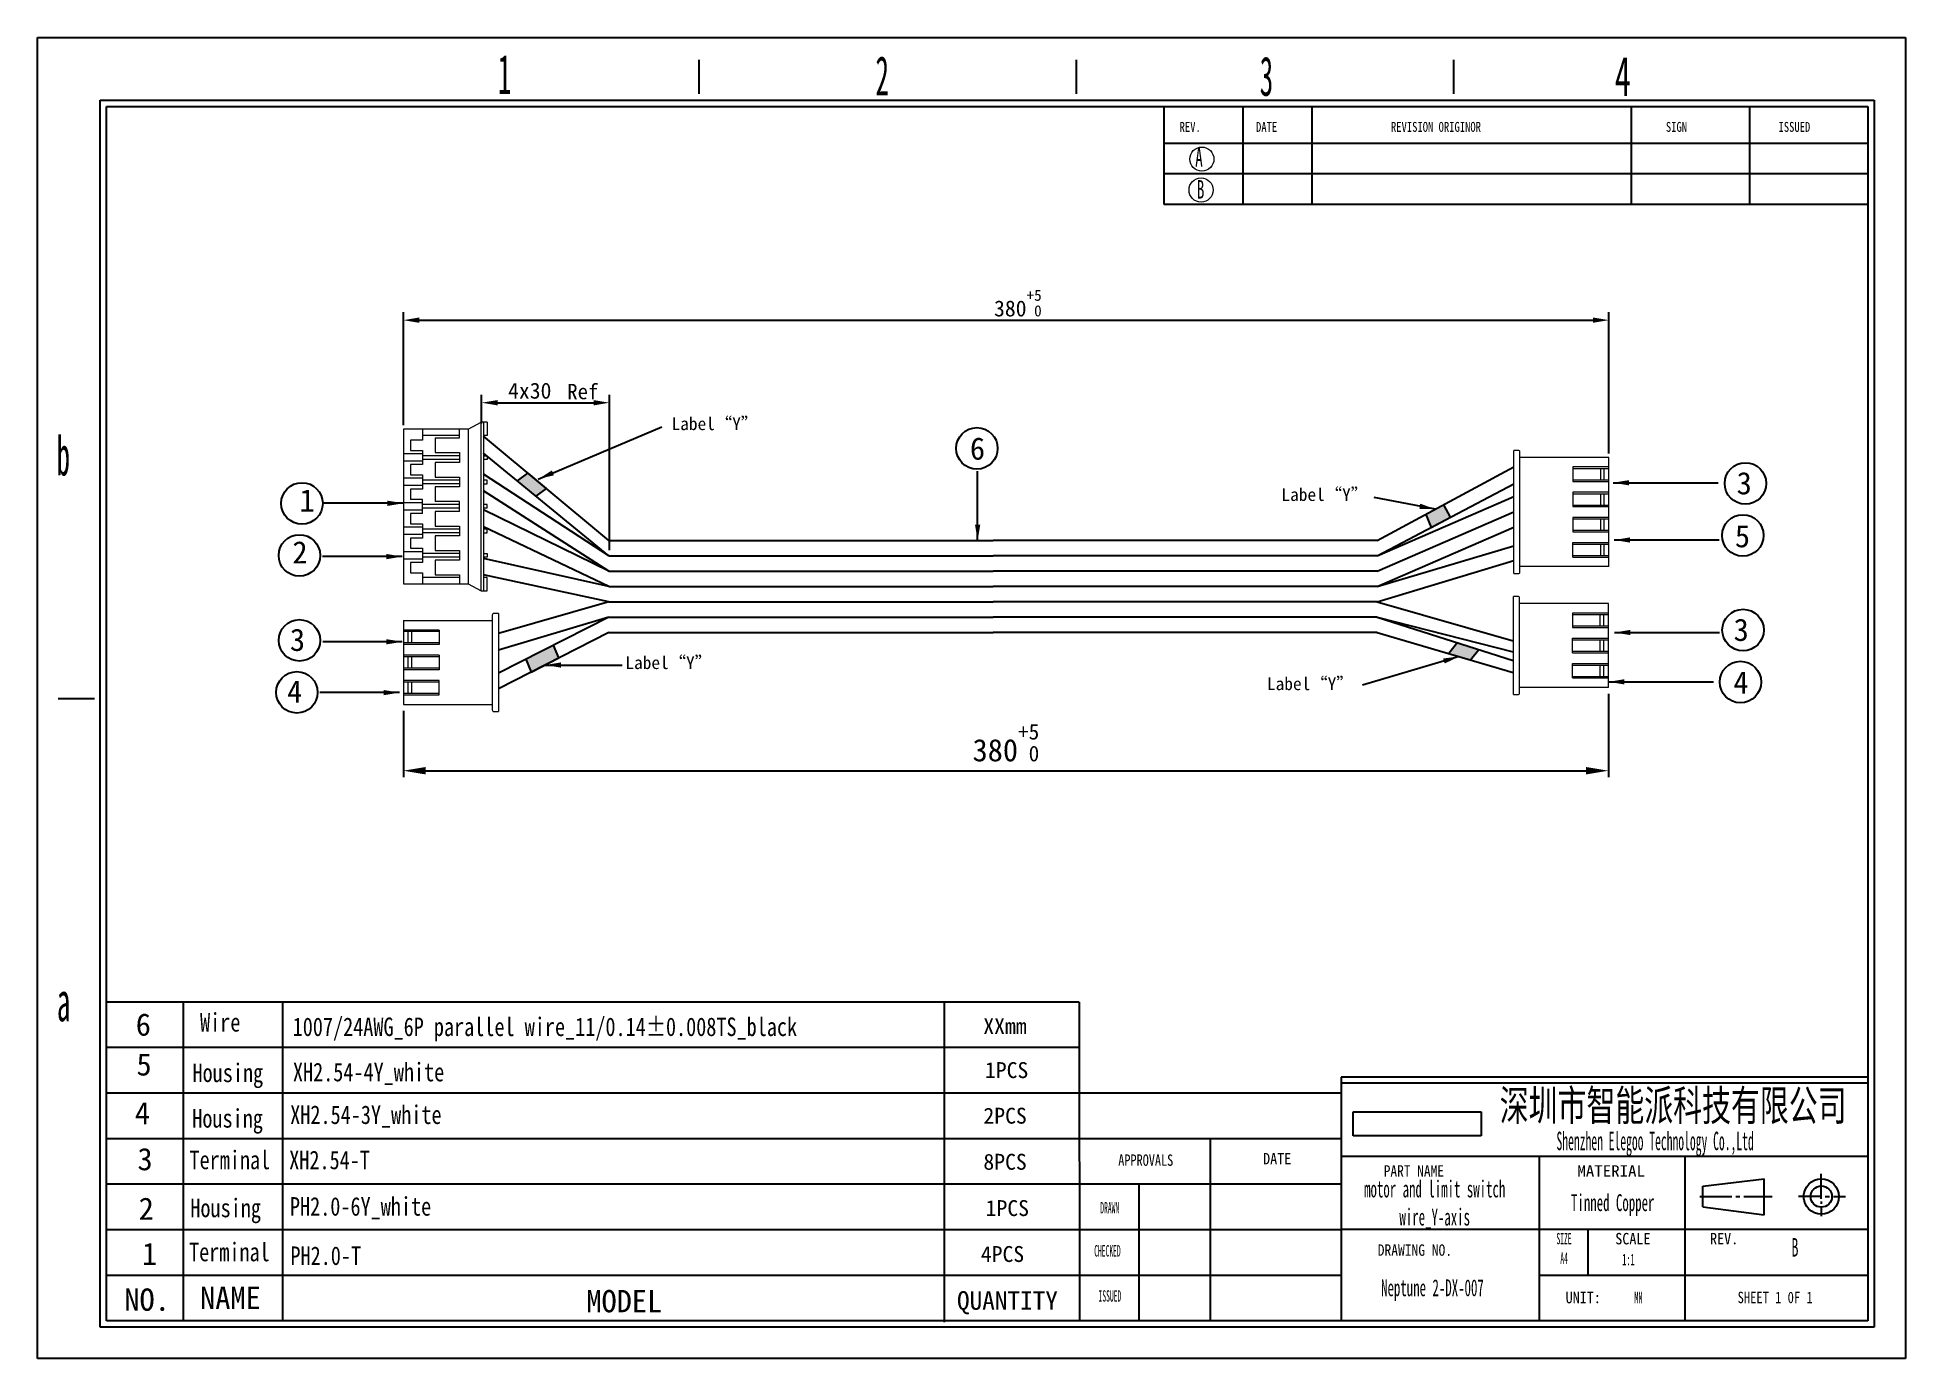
# Model space of a CAD drawing. Header units: millimetres. Extents: x 2 to 295, y 1 to 209.
import ezdxf

# ---------------------------------------------------------------- set-up
doc = ezdxf.new("R2010")
doc.units = ezdxf.units.MM
doc.header["$PDSIZE"] = -1
doc.layers.add('SLD-0', color=179, linetype='Continuous')
doc.styles.add('SLDTEXTSTYLE0', font='TXT', dxfattribs={"width": 0.56, "bigfont": 'bigfont'})
doc.styles.add('SLDTEXTSTYLE10', font='TXT', dxfattribs={"width": 0.862222})
doc.styles.add('SLDTEXTSTYLE11', font='TXT', dxfattribs={"width": 1.089})
doc.styles.add('SLDTEXTSTYLE13', font='TXT', dxfattribs={"width": 0.56})
doc.styles.add('SLDTEXTSTYLE14', font='TXT', dxfattribs={"width": 0.805625})
doc.styles.add('SLDTEXTSTYLE3', font='TXT', dxfattribs={"width": 0.484})
doc.styles.add('SLDTEXTSTYLE4', font='TXT', dxfattribs={"width": 0.40535})
doc.styles.add('SLDTEXTSTYLE5', font='TXT', dxfattribs={"width": 0.6})
doc.styles.add('SLDTEXTSTYLE6', font='TXT', dxfattribs={"width": 0.5025})
doc.styles.add('SLDTEXTSTYLE7', font='TXT', dxfattribs={"width": 0.9075})
doc.styles.add('SLDTEXTSTYLE8', font='TXT', dxfattribs={"width": 0.870455})
doc.styles.add('SLDTEXTSTYLE9', font='TXT', dxfattribs={"width": 0.7865})
doc.dimstyles.new('ISO-25', dxfattribs={"dimtxt": 2.5, "dimasz": 2.5, "dimexe": 1.25, "dimexo": 0.625, "dimtad": 1, "dimtxsty": 'Standard', "dimcen": 2.5, "dimadec": 0, "dimazin": 0, "dimtfac": 1, "dimtmove": 0, "dimatfit": 3, "dimfxl": 1, "dimarcsym": 0})
picture_1 = doc.add_image_def('image1.jpg', size_in_pixel=(1698, 321))

# ---------------------------------------------------------------- blocks, each defined once
blk = doc.blocks.new('*D10')
at = {"color": 0, "lineweight": -2}
for p, q in [((59.27, 147.82), (59.27, 165.54)), ((61.77, 164.29), (246.01, 164.29)), ((248.51, 143.36), (248.51, 165.54))]:
    blk.add_line(p, q, dxfattribs=at)
at = {"color": 0}
for points in [[(61.77, 164.71), (61.77, 163.87), (59.27, 164.29)], [(246.01, 164.71), (246.01, 163.87), (248.51, 164.29)]]:
    blk.add_solid(points, dxfattribs=at)
at = {"layer": 'Defpoints', "color": 0}
for p in [(248.51, 164.29), (59.27, 147.2), (248.51, 142.73)]:
    blk.add_point(p, dxfattribs=at)
at = {"color": 0, "insert": (155.74, 169.04), "char_height": 2.5, "attachment_point": 5}
blk.add_mtext('\\P380{}{\\H0.7x;\\S+5^  0;}', dxfattribs=at)
blk = doc.blocks.new('*D11')
at = {"color": 0, "lineweight": -2}
for p, q in [((71.55, 148.05), (71.55, 152.58)), ((91.62, 128.2), (91.62, 152.58)), ((74.05, 151.33), (89.12, 151.33))]:
    blk.add_line(p, q, dxfattribs=at)
at = {"color": 0}
for points in [[(74.05, 151.74), (74.05, 150.91), (71.55, 151.33)], [(89.12, 151.74), (89.12, 150.91), (91.62, 151.33)]]:
    blk.add_solid(points, dxfattribs=at)
at = {"layer": 'Defpoints', "color": 0}
for p in [(91.62, 151.33), (71.55, 147.42), (91.62, 127.57)]:
    blk.add_point(p, dxfattribs=at)
at = {"color": 0, "insert": (79.11, 153.2), "char_height": 2.5, "attachment_point": 5}
blk.add_mtext('4x30', dxfattribs=at)
blk = doc.blocks.new('*D12')
at = {"color": 0, "lineweight": -2}
for p, q in [((248.45, 105.65), (248.45, 92.57)), ((59.27, 102.98), (59.27, 92.57)), ((62.77, 93.57), (244.95, 93.57))]:
    blk.add_line(p, q, dxfattribs=at)
at = {"color": 0}
for points in [[(62.77, 94.15), (62.77, 92.99), (59.27, 93.57)], [(244.95, 94.15), (244.95, 92.99), (248.45, 93.57)]]:
    blk.add_solid(points, dxfattribs=at)
at = {"layer": 'Defpoints', "color": 0}
for p in [(248.45, 106.65), (59.27, 103.98), (248.45, 93.57)]:
    blk.add_point(p, dxfattribs=at)
at = {"color": 0, "insert": (153.86, 100.87), "char_height": 3.5, "attachment_point": 5}
blk.add_mtext('\\P380{}{\\H0.7x;\\S+5^  0;}', dxfattribs=at)

msp = doc.modelspace()

# ---------------------------------------------------------------- hatches: boundary and pattern name
h = msp.add_hatch(color=5)
h.paths.add_polyline_path([(224.732, 113.672), (223.386, 111.977), (226.801, 110.973), (228.123, 112.592)])
h.paths.add_polyline_path([(223.662, 133.37), (222.607, 135.327), (219.777, 133.801), (220.635, 131.771)])
h.paths.add_polyline_path([(80.09, 136.663), (81.69, 137.891), (78.814, 140.289), (77.178, 139.05)])
h.paths.add_polyline_path([(83.687, 111.276), (82.859, 113.291), (78.518, 111.093), (79.308, 109.039)])

# ---------------------------------------------------------------- linework, layer by layer
for p, q in [((91.531, 129.683), (71.849, 146.098)), ((91.531, 127.283), (71.849, 143.419)), ((212.14, 129.683), (233.591, 141.248)), ((91.531, 127.283), (71.849, 140.101)), ((77.178, 139.05), (78.814, 140.289)), ((78.814, 140.289), (81.69, 137.891)), ((81.69, 137.891), (80.09, 136.663)), ((212.14, 127.283), (233.591, 138.615)), ((91.531, 124.883), (71.849, 137.478)), ((212.14, 127.283), (233.591, 136.588)), ((223.662, 133.37), (222.607, 135.327)), ((91.531, 124.883), (71.849, 134.515)), ((212.14, 124.883), (233.591, 134.224)), ((219.777, 133.801), (220.635, 131.771)), ((220.635, 131.771), (223.662, 133.37)), ((91.531, 122.483), (71.849, 131.848)), ((212.14, 122.483), (233.591, 131.792)), ((91.531, 122.483), (71.849, 126.899)), ((212.14, 122.483), (233.591, 128.871)), ((212.14, 120.083), (233.591, 126.59)), ((91.531, 120.083), (71.849, 124.301)), ((91.531, 120.083), (74.186, 115.106)), ((91.531, 117.683), (74.186, 112.474)), ((91.531, 117.683), (74.186, 108.899)), ((212.14, 120.083), (233.477, 113.949)), ((212.14, 117.683), (233.477, 110.886)), ((212.14, 117.683), (233.477, 112.243)), ((91.531, 115.283), (74.186, 106.423)), ((212.14, 115.283), (233.477, 109.01)), ((83.687, 111.276), (82.859, 113.291)), ((224.732, 113.672), (223.386, 111.977)), ((226.801, 110.973), (228.123, 112.592)), ((78.518, 111.093), (79.308, 109.039)), ((79.308, 109.039), (83.687, 111.276))]:
    msp.add_line(p, q)
at = {"ltscale": 0.5}
for p, q in [((91.531, 129.683), (151.836, 129.683)), ((212.14, 129.683), (151.836, 129.683)), ((91.531, 127.283), (151.836, 127.283)), ((212.14, 127.283), (151.836, 127.283)), ((91.531, 124.883), (151.836, 124.883)), ((212.14, 124.883), (151.836, 124.883)), ((91.531, 122.483), (151.836, 122.483)), ((212.14, 122.483), (151.836, 122.483)), ((91.531, 120.083), (151.836, 120.083)), ((91.531, 117.683), (151.836, 117.683)), ((212.14, 120.083), (151.836, 120.083)), ((212.14, 117.683), (151.836, 117.683)), ((91.531, 115.283), (151.836, 115.283)), ((212.14, 115.283), (151.836, 115.283))]:
    msp.add_line(p, q, dxfattribs=at)
at = {"color": 179}
for p, q in [((24.679, 57.255), (24.677, 7.219)), ((40.282, 57.254), (40.281, 7.219)), ((174.782, 7.219), (174.782, 28.663)), ((12.675, 14.39), (206.505, 14.39))]:
    msp.add_line(p, q, dxfattribs=at)
at = {"color": 0, "lineweight": 0}
for points in [[(59.27, 147.195), (59.27, 122.903)], [(69.451, 147.195), (59.27, 147.195)], [(62.288, 147.195), (62.288, 145.458), (60.368, 145.458)], [(64.259, 145.803), (68.1, 145.803), (68.1, 147.195)], [(69.451, 147.195), (71.462, 148.293)], [(69.451, 147.195), (69.451, 128.237)], [(71.462, 128.237), (71.462, 148.293)], [(72.418, 148.293), (71.462, 148.293)], [(71.849, 148.293), (71.849, 146.21)], [(72.418, 148.293), (72.418, 146.21), (71.849, 146.21)], [(60.368, 145.458), (60.368, 143.842)], [(60.368, 143.842), (62.288, 143.842)], [(68.1, 146.21), (62.288, 146.21)], [(62.288, 143.842), (62.288, 141.617)], [(64.259, 145.803), (64.259, 143.497)], [(71.849, 146.21), (71.849, 143.019)], [(234.55, 143.608), (234.529, 143.703), (234.476, 143.776), (234.402, 143.829), (234.307, 143.85), (233.591, 143.85)], [(233.591, 141.248), (233.591, 143.85)], [(62.288, 143.304), (59.27, 143.304)], [(62.288, 142.156), (59.27, 142.156)], [(62.288, 141.617), (60.368, 141.617), (60.368, 140.002), (62.288, 140.002), (62.288, 137.777), (60.368, 137.777)], [(68.1, 143.019), (62.288, 143.019)], [(68.1, 142.44), (62.288, 142.44)], [(64.259, 143.497), (68.1, 143.497)], [(68.1, 141.963), (64.259, 141.963)], [(64.259, 141.963), (64.259, 139.657)], [(68.1, 143.497), (68.1, 141.963)], [(71.849, 143.019), (71.849, 121.805)], [(71.849, 143.019), (72.418, 143.019), (72.418, 142.44), (71.849, 142.44)], [(233.591, 124.499), (233.591, 141.248)], [(234.55, 141.248), (234.55, 143.608)], [(248.507, 142.734), (234.55, 142.734)], [(234.55, 124.742), (234.55, 141.248)], [(248.507, 141.248), (242.881, 141.248), (242.881, 138.984)], [(242.881, 141.006), (248.507, 141.006)], [(247.232, 139.226), (247.232, 141.006)], [(247.791, 139.226), (247.791, 141.006)], [(248.507, 141.248), (248.507, 142.734)], [(248.507, 133.085), (248.507, 141.248)], [(62.288, 139.463), (59.27, 139.463)], [(62.288, 138.315), (59.27, 138.315)], [(68.1, 139.179), (62.288, 139.179)], [(68.1, 138.6), (62.288, 138.6)], [(64.259, 139.657), (68.1, 139.657)], [(68.1, 138.122), (64.259, 138.122)], [(64.259, 138.122), (64.259, 135.816)], [(68.1, 139.657), (68.1, 138.122)], [(71.849, 138.6), (72.418, 138.6), (72.418, 139.179), (71.849, 139.179)], [(242.881, 139.226), (248.507, 139.226)], [(242.881, 138.984), (248.507, 138.984)], [(62.288, 135.623), (59.27, 135.623)], [(60.368, 137.777), (60.368, 136.161)], [(62.288, 133.936), (62.288, 136.161), (60.368, 136.161)], [(68.1, 135.339), (62.288, 135.339)], [(68.1, 134.282), (68.1, 135.816), (64.259, 135.816)], [(72.418, 134.759), (72.418, 135.339), (71.849, 135.339)], [(248.507, 137.288), (242.881, 137.288), (242.881, 135.023)], [(242.881, 137.045), (248.507, 137.045)], [(242.881, 135.265), (248.507, 135.265)], [(242.881, 135.023), (248.507, 135.023)], [(247.232, 135.265), (247.232, 137.045)], [(247.791, 135.265), (247.791, 137.045)], [(62.288, 134.475), (59.27, 134.475)], [(60.368, 133.936), (60.368, 132.321)], [(62.288, 133.936), (60.368, 133.936)], [(60.368, 132.321), (62.288, 132.321)], [(68.1, 134.759), (62.288, 134.759)], [(62.288, 132.321), (62.288, 130.096)], [(64.259, 134.282), (64.259, 131.976)], [(68.1, 134.282), (64.259, 134.282)], [(72.418, 134.759), (71.849, 134.759)], [(248.507, 133.327), (242.881, 133.327), (242.881, 131.062)], [(242.881, 133.085), (248.507, 133.085)], [(247.232, 131.304), (247.232, 133.085)], [(247.791, 131.304), (247.791, 133.085)], [(248.507, 125.616), (248.507, 133.085)], [(62.288, 131.783), (59.27, 131.783)], [(62.288, 130.634), (59.27, 130.634)], [(62.288, 130.096), (60.368, 130.096), (60.368, 128.481), (62.288, 128.481)], [(68.1, 131.498), (62.288, 131.498)], [(68.1, 130.919), (62.288, 130.919)], [(64.259, 131.976), (68.1, 131.976)], [(68.1, 130.441), (64.259, 130.441)], [(64.259, 130.441), (64.259, 128.135)], [(68.1, 131.976), (68.1, 130.441)], [(71.849, 130.919), (72.418, 130.919), (72.418, 131.498), (71.849, 131.498)], [(242.881, 131.304), (248.507, 131.304)], [(242.881, 131.062), (248.507, 131.062)], [(242.881, 127.101), (242.881, 129.366), (248.507, 129.366)], [(242.881, 129.124), (248.507, 129.124)], [(247.232, 127.344), (247.232, 129.124)], [(247.791, 127.344), (247.791, 129.124)], [(62.288, 127.942), (59.27, 127.942)], [(62.288, 126.794), (59.27, 126.794)], [(62.288, 126.255), (60.368, 126.255), (60.368, 124.64), (62.288, 124.64)], [(62.288, 128.481), (62.288, 126.255)], [(68.1, 127.658), (62.288, 127.658)], [(68.1, 127.078), (62.288, 127.078)], [(64.259, 128.135), (68.1, 128.135)], [(68.1, 126.601), (64.259, 126.601), (64.259, 124.295)], [(68.1, 128.135), (68.1, 126.601)], [(69.451, 122.903), (71.462, 121.805), (71.462, 128.237)], [(69.451, 128.237), (69.451, 122.903)], [(71.849, 127.658), (72.418, 127.658)], [(72.418, 127.078), (71.849, 127.078)], [(72.418, 127.658), (72.418, 127.078)], [(242.881, 127.344), (248.507, 127.344)], [(242.881, 127.101), (248.507, 127.101)], [(62.288, 124.64), (62.288, 122.903)], [(68.1, 123.888), (62.288, 123.888)], [(64.259, 124.295), (68.1, 124.295), (68.1, 122.903)], [(72.418, 123.888), (71.849, 123.888)], [(72.418, 121.805), (72.418, 123.888)], [(233.591, 124.499), (234.307, 124.499), (234.402, 124.521), (234.476, 124.573), (234.529, 124.647), (234.55, 124.742)], [(248.507, 125.616), (234.55, 125.616)], [(59.27, 122.903), (69.451, 122.903)], [(71.462, 121.805), (72.418, 121.805)], [(234.493, 120.682), (234.472, 120.777), (234.42, 120.851), (234.346, 120.903), (234.251, 120.924), (233.535, 120.924)], [(233.535, 118.322), (233.535, 120.924)], [(234.493, 118.322), (234.493, 120.682)], [(74.186, 118.253), (73.47, 118.253), (73.375, 118.232), (73.302, 118.179), (73.249, 118.105), (73.228, 118.01)], [(73.228, 118.01), (73.228, 117.136)], [(73.228, 118.01), (73.228, 105.465)], [(74.186, 118.253), (74.186, 105.465)], [(233.535, 105.534), (233.535, 118.322)], [(248.451, 119.808), (234.493, 119.808)], [(234.493, 105.777), (234.493, 118.322)], [(248.451, 118.322), (242.825, 118.322), (242.825, 116.058)], [(242.825, 118.08), (248.451, 118.08)], [(247.176, 116.3), (247.176, 118.08)], [(247.734, 116.3), (247.734, 118.08)], [(248.451, 118.322), (248.451, 119.808)], [(248.451, 112.339), (248.451, 118.322)], [(59.27, 117.136), (59.27, 111.448)], [(59.27, 117.136), (73.228, 117.136)], [(64.896, 115.651), (64.896, 113.386), (59.27, 113.386)], [(64.896, 115.651), (59.27, 115.651)], [(64.896, 115.409), (59.27, 115.409)], [(59.987, 115.409), (59.987, 113.628)], [(60.545, 115.409), (60.545, 113.628)], [(242.825, 116.3), (248.451, 116.3)], [(242.825, 116.058), (248.451, 116.058)], [(64.896, 113.628), (59.27, 113.628)], [(64.896, 111.69), (64.896, 109.425), (59.27, 109.425)], [(64.896, 111.69), (59.27, 111.69)], [(242.825, 112.097), (242.825, 114.362), (248.451, 114.362)], [(242.825, 114.119), (248.451, 114.119)], [(242.825, 112.339), (248.451, 112.339)], [(242.825, 112.097), (248.451, 112.097)], [(247.176, 112.339), (247.176, 114.119)], [(247.734, 112.339), (247.734, 114.119)], [(248.451, 106.651), (248.451, 112.339)], [(64.896, 111.448), (59.27, 111.448)], [(59.27, 111.448), (59.27, 105.465)], [(64.896, 109.668), (59.27, 109.668)], [(59.987, 111.448), (59.987, 109.668)], [(60.545, 111.448), (60.545, 109.668)], [(242.825, 108.136), (242.825, 110.401), (248.451, 110.401)], [(242.825, 110.159), (248.451, 110.159)], [(247.176, 108.378), (247.176, 110.159)], [(247.734, 108.378), (247.734, 110.159)], [(64.896, 107.729), (59.27, 107.729)], [(59.27, 105.465), (64.896, 105.465), (64.896, 107.729)], [(64.896, 107.487), (59.27, 107.487)], [(64.896, 105.707), (59.27, 105.707)], [(59.987, 107.487), (59.987, 105.707)], [(60.545, 107.487), (60.545, 105.707)], [(233.535, 105.534), (234.251, 105.534), (234.346, 105.555), (234.42, 105.608), (234.472, 105.682), (234.493, 105.777)], [(234.493, 105.777), (234.493, 106.651)], [(248.451, 106.651), (234.493, 106.651)], [(242.825, 108.378), (248.451, 108.378)], [(242.825, 108.136), (248.451, 108.136)], [(59.27, 105.465), (59.27, 103.979)], [(59.27, 103.979), (73.228, 103.979)], [(73.228, 105.465), (73.228, 103.105)], [(73.228, 103.105), (73.249, 103.01), (73.302, 102.936), (73.375, 102.884), (73.47, 102.863), (74.186, 102.863)], [(74.186, 105.465), (74.186, 102.863)]]:
    msp.add_lwpolyline(points, dxfattribs=at)
for centre in [(149.311, 144.166), (269.954, 138.662), (43.353, 135.524), (269.549, 130.5), (42.949, 127.363), (269.579, 115.652), (42.958, 114.034), (42.553, 105.872), (269.174, 107.49)]:
    msp.add_circle(centre, 3.255)
at = {"layer": 'SLD-0'}
for p, q in [((1.812, 208.674), (295.107, 208.674)), ((1.812, 1.294), (1.812, 208.674)), ((295.107, 208.674), (295.107, 1.294)), ((12.675, 7.219), (12.675, 197.811)), ((12.675, 197.811), (289.181, 197.811)), ((252.017, 197.811), (252.017, 182.514)), ((270.599, 197.811), (270.599, 182.514)), ((289.181, 197.811), (289.181, 7.219)), ((289.181, 7.219), (12.675, 7.219)), ((295.107, 1.294), (1.812, 1.294))]:
    msp.add_line(p, q, dxfattribs=at)
at = {"layer": 'SLD-0', "color": 6, "linetype": 'Continuous'}
for p, q in [((105.701, 199.786), (105.701, 205.169)), ((164.952, 199.786), (164.952, 205.169)), ((224.204, 199.786), (224.204, 205.169)), ((11.687, 6.231), (11.687, 198.799)), ((11.687, 198.799), (290.169, 198.799)), ((290.169, 198.799), (290.169, 6.231)), ((10.805, 104.853), (5.068, 104.853)), ((290.169, 6.231), (11.687, 6.231))]:
    msp.add_line(p, q, dxfattribs=at)
at = {"layer": 'SLD-0', "color": 179, "linetype": 'Continuous'}
for p, q in [((178.659, 197.811), (178.659, 182.514)), ((191.05, 197.811), (191.05, 182.514)), ((201.886, 197.811), (201.886, 182.514)), ((178.659, 192.074), (289.181, 192.074)), ((178.659, 187.294), (289.181, 187.294)), ((178.659, 182.514), (289.181, 182.514)), ((165.382, 57.246), (12.675, 57.256)), ((144.165, 57.247), (144.165, 7.042)), ((165.382, 57.246), (165.394, 7.219)), ((165.384, 50.108), (12.675, 50.108)), ((289.181, 45.462), (206.505, 45.462)), ((206.505, 45.462), (206.505, 7.219)), ((289.181, 44.506), (206.505, 44.506)), ((206.505, 42.959), (12.675, 42.959)), ((206.505, 35.811), (12.675, 35.811)), ((185.949, 35.811), (185.949, 7.219)), ((289.181, 33.033), (206.505, 33.033)), ((237.553, 33.033), (237.553, 7.219)), ((260.499, 7.219), (260.499, 33.033)), ((263.255, 28.354), (272.888, 29.538)), ((272.888, 23.846), (272.888, 29.538)), ((281.869, 26.35), (281.869, 30.316)), ((206.505, 28.663), (12.675, 28.663)), ((206.505, 28.663), (12.675, 28.663)), ((262.786, 26.733), (267.83, 26.733)), ((263.255, 25.106), (263.255, 28.354)), ((268.461, 26.733), (269.091, 26.733)), ((269.722, 26.733), (274.136, 26.733)), ((281.869, 26.733), (278.268, 26.733)), ((282.5, 26.733), (283.13, 26.733)), ((283.761, 26.733), (285.653, 26.733)), ((263.255, 25.106), (272.888, 23.846)), ((281.869, 25.966), (281.869, 25.583)), ((281.869, 25.2), (281.869, 23.667)), ((206.505, 21.515), (12.675, 21.515)), ((289.181, 21.56), (206.505, 21.56)), ((245.202, 21.56), (245.202, 14.39)), ((237.553, 14.39), (289.181, 14.39)), ((197.398, 7.219), (156.286, 7.219))]:
    msp.add_line(p, q, dxfattribs=at)
at = {"layer": 'SLD-0', "lineweight": 18}
for centre in [(184.622, 189.564), (184.499, 184.715)]:
    msp.add_circle(centre, 1.894, dxfattribs=at)
at = {"layer": 'SLD-0', "color": 179, "linetype": 'Continuous'}
for radius in [2.771, 1.669]:
    msp.add_circle((281.869, 26.733), radius, dxfattribs=at)

# ---------------------------------------------------------------- texts
at = {"attachment_point": 1}
for s, insert, char_height, width in [('Ref', (84.985, 154.284), 2.4, 6.18203), ('{\\fSimSun|b0|i0|c134|p2;Label“Y”}', (101.371, 149.033), 2, 15.96757), ('6', (148.211, 145.885), 3.5, 3.94331), ('{\\fSimSun|b0|i0|c134|p2;Label“Y”}', (197.115, 137.912), 2, 15.96757), ('3', (268.577, 140.448), 3.5, 3.12338), ('1', (42.967, 137.756), 3.5, 3.12338), ('5', (268.301, 132.138), 3.5, 3.12338), ('2', (41.848, 129.595), 3.5, 3.12338), ('3', (268.103, 117.438), 3.5, 3.12338), ('3', (41.46, 115.869), 3.5, 3.12338), ('{\\fSimSun|b0|i0|c134|p2;Label“Y”}', (94.125, 111.528), 2, 15.96757), ('{\\fSimSun|b0|i0|c134|p2;Label“Y”}', (194.845, 108.217), 2, 15.96757), ('4', (268.074, 109.178), 3.5, 3.12338), ('4', (41.016, 107.747), 3.5, 3.12338), ('{\\fSimSun|b0|i0|c134|p2;6}', (17.259, 55.48), 3.5, 3.84369), ('{\\fSimSun|b0|i0|c134|p2;\\W0.8;Wire}', (27.35, 55.537), 2.91042, 10.0429), ('{\\f@SimSun|b0|i0|c0|p2;\\W0.8;1007/24AWG_6P\\f@SimSun|b0|i0|c134|p2; parallel wire_11/0.14%%P0.008TS_black}', (41.888, 54.836), 2.910417, 141.03326), ('XXmm', (150.31, 54.728), 2.5, 9.70524), ('{\\fSimSun|b0|i0|c134|p2;5}', (17.37, 49.231), 3.5, 3.84369), ('{\\fSimSun|b0|i0|c134|p2;\\W0.8;Housing}', (26.169, 47.611), 2.91042, 7.89735), ('\\pt23.28;{\\f@SimSun|b0|i0|c0|p2;\\W0.8;XH2.54-4Y\\f@SimSun|b0|i0|c134|p2;_white}', (41.93, 47.727), 2.91042, 32.82062), ('1PCS', (150.575, 47.827), 2.5, 9.70524), ('{\\fSimSun|b0|i0|c134|p2;4}', (17.111, 41.577), 3.5, 3.84369), ('\\pt23.28;{\\f@SimSun|b0|i0|c0|p2;\\W0.8;XH2.54-3Y\\f@SimSun|b0|i0|c134|p2;_white}', (41.506, 41.033), 2.91042, 32.82062), ('{\\fSimSun|b0|i0|c134|p2;\\W0.8;Housing}', (26.132, 40.463), 2.91042, 7.89735), ('2PCS', (150.332, 40.671), 2.5, 9.70524), ('{\\fSimSun|b0|i0|c134|p2;3}', (17.528, 34.361), 3.5, 3.84369), ('{\\fSimSun|b0|i0|c134|p2;\\W0.8;Terminal}', (25.692, 33.937), 2.91042, 10.0429), ('{\\fSimSun|b0|i0|c0|p2;\\W0.8;XH2.54-T}', (41.349, 33.928), 2.91042, 19.14638), ('8PCS', (150.328, 33.439), 2.5, 9.70524), ('{\\fSimSun|b0|i0|c134|p2;2}', (17.717, 26.58), 3.5, 3.84369), ('{\\fSimSun|b0|i0|c134|p2;\\W0.8;Housing}', (25.831, 26.401), 2.91042, 7.89735), ('\\pt23.28;{\\f@SimSun|b0|i0|c0|p2;\\W0.8;PH2.0-6Y\\f@SimSun|b0|i0|c134|p2;_white}', (41.462, 26.644), 2.91042, 29.29689), ('1PCS', (150.686, 26.171), 2.5, 9.70524), ('{\\fSimSun|b0|i0|c134|p2;1}', (18.242, 19.504), 3.5, 4.84381), ('{\\fSimSun|b0|i0|c134|p2;\\W0.8;Terminal}', (25.625, 19.487), 2.91042, 10.0429), ('{\\fSimSun|b0|i0|c0|p2;\\W0.8;PH2.0-T}', (41.543, 18.902), 2.91042, 19.0244), ('4PCS', (149.924, 18.963), 2.5, 9.70524), ('{\\fSimSun|b0|i0|c134|p2;NO.}', (15.467, 12.305), 3.5, 10.0429), ('{\\fSimSun|b0|i0|c134|p2;NAME}', (27.363, 12.585), 3.5, 10.0429), ('{\\fSimSun|b0|i0|c134|p2;MODEL}', (88, 12.068), 3.5, 10.0429), ('{\\fSimSun|b0|i0|c134|p2;QUANTITY}', (146.184, 11.875), 2.91042, 12.2289)]:
    msp.add_mtext(s, dxfattribs=dict(at, insert=insert, char_height=char_height, width=width))
at = {"layer": 'SLD-0'}
for s, insert, char_height, attachment_point, style in [('1', (74.111, 205.971), 6.172, 1, 'SLDTEXTSTYLE6'), ('2', (133.388, 205.728), 6.172, 1, 'SLDTEXTSTYLE6'), ('3', (193.707, 205.666), 6.172, 1, 'SLDTEXTSTYLE6'), ('4', (249.441, 205.659), 6.172, 1, 'SLDTEXTSTYLE5'), ('A', (183.578, 191.286), 2.903, 1, 'SLDTEXTSTYLE5'), ('B', (183.832, 186.271), 2.903, 1, 'SLDTEXTSTYLE5'), ('b', (4.835, 146.092), 6.172, 1, 'SLDTEXTSTYLE6'), ('a', (4.88, 60.423), 6.172, 1, 'SLDTEXTSTYLE6'), ('{\\fSimSun|b0|i0|c134|p2;\\W0.689;深圳市智能派科技有限公司}', (258.612, 43.451), 4.82808, 2, 'SLDTEXTSTYLE11'), ('B', (277.178, 20.219), 2.91, 1, 'SLDTEXTSTYLE13')]:
    msp.add_mtext(s, dxfattribs=dict(at, insert=insert, char_height=char_height, attachment_point=attachment_point, style=style))
at = {"layer": 'SLD-0', "color": 179}
for s, insert, char_height, attachment_point, style in [('REV.', (181.129, 195.4), 1.5536, 1, 'SLDTEXTSTYLE9'), ('DATE', (193.126, 195.4), 1.5536, 1, 'SLDTEXTSTYLE9'), ('REVISION ORIGINOR', (214.308, 195.4), 1.55363, 1, 'SLDTEXTSTYLE9'), ('SIGN', (257.466, 195.4), 1.5536, 1, 'SLDTEXTSTYLE9'), ('ISSUED', (275.148, 195.4), 1.5536, 1, 'SLDTEXTSTYLE9'), ('{\\W0.46;Shenzhen Elegoo Technology Co.,Ltd}', (255.776, 36.914), 2.91042, 2, 'SLDTEXTSTYLE13'), ('APPROVALS', (175.815, 33.347), 1.7927, 2, 'SLDTEXTSTYLE9'), ('DATE', (196.449, 33.577), 1.7927, 2, 'SLDTEXTSTYLE7'), ('PART NAME', (217.905, 31.645), 1.7927, 2, 'SLDTEXTSTYLE10'), ('MATERIAL', (248.88, 31.645), 1.7927, 2, 'SLDTEXTSTYLE11'), ('DRAWN', (170.162, 25.873), 1.7927, 2, 'SLDTEXTSTYLE4'), ('SIZE', (241.479, 21.022), 1.7927, 2, 'SLDTEXTSTYLE4'), ('SCALE', (252.289, 21.022), 1.7927, 2, 'SLDTEXTSTYLE7'), ('REV.', (266.61, 21.022), 1.7927, 2, 'SLDTEXTSTYLE7'), ('CHECKED', (169.803, 19.105), 1.7927, 2, 'SLDTEXTSTYLE4'), ('DRAWING NO.', (218.07, 19.229), 1.79265, 2, 'SLDTEXTSTYLE8'), ('A4', (241.49, 17.953), 1.7927, 2, 'SLDTEXTSTYLE4'), ('1:1', (251.596, 17.745), 1.7927, 2, 'SLDTEXTSTYLE3'), ('ISSUED', (170.188, 12.025), 1.7927, 2, 'SLDTEXTSTYLE4'), ('UNIT:', (244.499, 11.791), 1.7927, 2, 'SLDTEXTSTYLE7'), ('MM', (253.161, 11.791), 1.7927, 2, 'SLDTEXTSTYLE3'), ('SHEET 1 0F 1', (274.62, 11.791), 1.79265, 2, 'SLDTEXTSTYLE14')]:
    msp.add_mtext(s, dxfattribs=dict(at, insert=insert, char_height=char_height, attachment_point=attachment_point, style=style))
at = {"layer": 'SLD-0', "color": 0, "char_height": 2.64583, "attachment_point": 2, "style": 'SLDTEXTSTYLE0'}
for s, insert in [('{\\fSimSun|b0|i0|c134|p2;motor and limit switch \\Pwire_Y-axis}', (221.179, 29.248)), ('{\\fSimSun|b0|i0|c134|p2;\\W0.56;Tinned Copper}', (249.125, 27.099)), ('{\\fSimSun|b0|i0|c134|p2;Neptune 2-\\W0.56;DX-007}', (220.824, 13.739))]:
    msp.add_mtext(s, dxfattribs=dict(at, insert=insert))

# ---------------------------------------------------------------- dimensions: what is measured, and where the dimension line sits
for base, p1, p2, text, picture, middle in [((248.507, 164.291), (59.27, 147.195), (248.507, 142.734), '\\P380{}{\\H0.7x;\\S+5^  0;}', '*D10', (155.735, 164.291)), ((91.615, 151.328), (71.547, 147.42), (91.615, 127.574), '4x30', '*D11', (79.11, 151.328))]:
    dim = msp.add_linear_dim(base=base, p1=p1, p2=p2, text=text, dimstyle='ISO-25')
    dim.commit()
    dim.dimension.update_dxf_attribs({"geometry": picture, "text_midpoint": middle, "dimtype": 160})
dim = msp.add_linear_dim(base=(248.451, 93.57), p1=(59.27, 103.979), p2=(248.451, 106.651), text='\\P380{}{\\H0.7x;\\S+5^  0;}', dimstyle='ISO-25', override={"dimtxt": 3.5, "dimasz": 3.5, "dimexe": 1, "dimexo": 1, "dimgap": 1.52, "dimtih": 1, "dimtoh": 1, "dimlfac": 0.5, "dimzin": 0, "dimadec": 1, "dimtzin": 0})
dim.commit()
dim.dimension.update_dxf_attribs({"geometry": '*D12', "text_midpoint": (153.861, 100.865)})

# ---------------------------------------------------------------- pictures from other files: only their frames are drawn
image = msp.add_image(picture_1, insert=(208.397, 36.252), size_in_units=(20.09, 3.798))
image.dxf.flags = 7

# ---------------------------------------------------------------- leaders
for points in [[(80.439, 139.35), (99.869, 147.526)], [(149.424, 129.683), (149.424, 140.601)], [(249.187, 138.768), (265.676, 138.768)], [(59.27, 135.546), (46.768, 135.546)], [(221.285, 134.614), (211.698, 136.44)], [(249.349, 129.783), (265.839, 129.783)], [(59.103, 127.181), (46.6, 127.181)], [(249.403, 115.261), (265.892, 115.261)], [(59.105, 113.808), (46.602, 113.808)], [(225.018, 111.497), (209.858, 107.009)], [(81.497, 110.158), (93.599, 110.158)], [(58.653, 105.831), (46.15, 105.831)], [(248.454, 107.521), (264.943, 107.521)]]:
    msp.add_leader(points, dimstyle='ISO-25', override={"dimgap": 0.625, "dimtad": 0})

doc.saveas('drawing.dxf')
